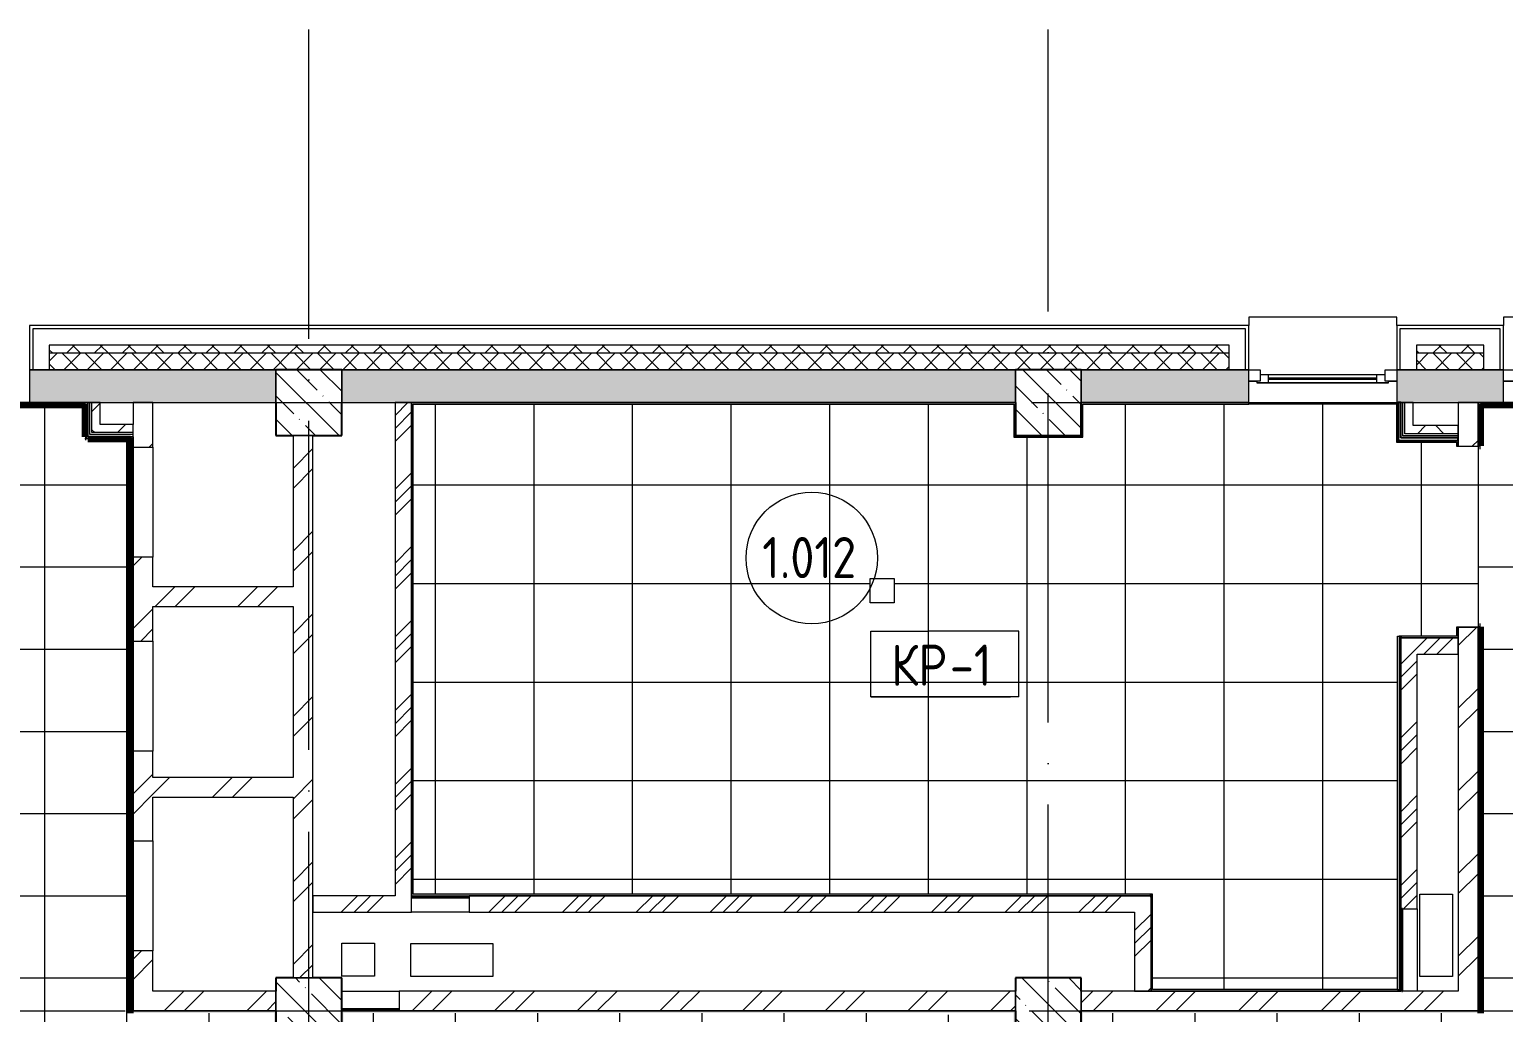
# Model space of a CAD drawing. Header units: millimetres. Extents: x -4370 to 196781, y -4577 to 61202.
# Drawn here: x 52850 to 61820, y 54665 to 60645 of the extents above; entities that cross this region are included whole.
import ezdxf

# ---------------------------------------------------------------- set-up
doc = ezdxf.new("R2010")
doc.units = ezdxf.units.MM
doc.linetypes.add('ADSK_Линия сетки', pattern=[2500, 2000, -250, 0, -250])
for name, color, linetype, lineweight in [('A-AREA-____-IDEN', 2, 'Continuous', 20), ('A-FLOR-____-IDEN', 11, 'Continuous', 20), ('A-FLOR-____-OTLN', 192, 'Continuous', 9), ('A-FLOR-____-PATT', 8, 'Continuous', 9), ('A-GENM-____-MCUT', 13, 'Continuous', 9), ('A-GENM-____-OTLN', 13, 'Continuous', 9), ('A-GLAZ-____-MCUT', 151, 'Continuous', 9), ('A-GLAZ-____-OTLN', 151, 'Continuous', 9), ('A-WALL-____-MCUT', 113, 'Continuous', 9), ('A-WALL-____-PATT', 111, 'Continuous', 9), ('A-WALL-FNSH-MCUT', 113, 'Continuous', 9), ('I-WALL-____-OTLN', 2, 'Continuous', 9), ('S-COLS-____-MCUT', 52, 'Continuous', 9), ('S-COLS-____-OTLN', 52, 'Continuous', 9), ('S-GRID-____-OTLN', 1, 'Continuous', 9)]:
    doc.layers.add(name, color=color, linetype=linetype, lineweight=lineweight)
doc.styles.add('GOST Common_1', font='GOST_Common.ttf', dxfattribs={"width": 0.9, "height": 250})
pattern_1 = [(45, (0, 0), (-251.4472, 251.4472), []), (45, (0, 381), (-251.4472, 251.4472), [])]
pattern_2 = [(45, (0, 0), (-224.5064, 224.5064), []), (45, (79.38, 0), (0, 449.0128), []), (45, (-79.38, 0), (0, 449.0128), [])]
pattern_3 = [(135, (0, 0), (-142.5612, -142.5612), []), (135, (142.56, 0), (-142.5612, -142.5612), [252.016, -50.403, 3.353, -47.05])]
pattern_4 = [(45, (0, 0), (-141.42136, 141.42136), []), (135, (0, 0), (-141.42136, -141.42136), [])]

# ---------------------------------------------------------------- blocks, each defined once
blk = doc.blocks.new('Окно_СКБ_1Ст1 - 120_Окно_СКБ_1Ст_1200_ОКп13-37619678-О_АИ_ПП_0_000_Целиком')
at = {"layer": 'A-GLAZ-____-MCUT', "color": 90}
for p, q in [((-600, -195), (-600, -125)), ((-600, -125), (-530, -125)), ((-530, -125), (-530, -195)), ((530, -195), (530, -125)), ((530, -125), (600, -125)), ((600, -125), (600, -195)), ((-530, -195), (-600, -195)), ((600, -195), (530, -195))]:
    blk.add_line(p, q, dxfattribs=at)
at = {"layer": 'A-GLAZ-____-MCUT', "color": 10, "lineweight": 5}
for p, q in [((530, -155), (-530, -155)), ((530, -165), (-530, -165))]:
    blk.add_line(p, q, dxfattribs=at)
at = {"layer": 'A-GLAZ-____-OTLN', "color": 10, "lineweight": 5}
blk.add_line((-600, -195), (600, -195), dxfattribs=at)
blk = doc.blocks.new('WNW_Отлив1 - Отлив_металлический 2-28598878-О_АИ_ПП_0_000_Целиком')
at = {"layer": 'A-GLAZ-____-OTLN', "color": 10, "lineweight": 5}
for p, q in [((600, 320), (-600, 320)), ((-600, 320), (-600, 270)), ((600, 270), (600, 320))]:
    blk.add_line(p, q, dxfattribs=at)
blk = doc.blocks.new('Окно_СКБ_1Ст1 - 120_Окно_СКБ_1Ст_900_ОК3л-V31-О_АИ_ПП_0_000_Целиком')
at = {"layer": 'A-GLAZ-____-MCUT', "color": 90}
for p, q in [((-450, -195), (-450, -125)), ((-450, -125), (-380, -125)), ((-380, -125), (-380, -195)), ((380, -155), (-380, -155)), ((-380, -155), (-380, -195)), ((-330, -205), (-330, -155)), ((330, -205), (330, -155)), ((380, -195), (380, -125)), ((380, -125), (450, -125)), ((380, -195), (380, -155)), ((450, -125), (450, -195)), ((-380, -195), (-450, -195)), ((-380, -195), (-400, -195)), ((-400, -195), (-400, -205)), ((-400, -205), (400, -205)), ((400, -205), (-400, -205)), ((450, -195), (380, -195)), ((400, -195), (380, -195)), ((400, -205), (400, -195))]:
    blk.add_line(p, q, dxfattribs=at)
at = {"layer": 'A-GLAZ-____-MCUT', "color": 10, "lineweight": 5}
for p, q in [((-330, -175), (330, -175)), ((330, -185), (-330, -185))]:
    blk.add_line(p, q, dxfattribs=at)
at = {"layer": 'A-GLAZ-____-OTLN', "color": 10, "lineweight": 5}
for p, q in [((-450, -195), (-400, -195)), ((400, -195), (450, -195))]:
    blk.add_line(p, q, dxfattribs=at)
blk = doc.blocks.new('WNW_Отлив1 - Отлив_металлический 2-28596055-О_АИ_ПП_0_000_Целиком')
at = {"layer": 'A-GLAZ-____-OTLN', "color": 10, "lineweight": 5}
for p, q in [((450, 320), (-450, 320)), ((-450, 320), (-450, 270)), ((450, 270), (450, 320))]:
    blk.add_line(p, q, dxfattribs=at)
blk = doc.blocks.new('ASML_АР_Отделка Люка - ВО Отделка люков_Грунтовка 0_Шпатлевка 0_Окраска 0_0-42723977-О_АИ_ПП_0_000_Целиком')
at = {"layer": 'A-GENM-____-MCUT', "color": 130, "lineweight": 25}
for p, q in [((175, 3), (-175, 3)), ((-175, 3), (-175, 0)), ((175, 0), (175, 3)), ((-175, 0), (175, 0))]:
    blk.add_line(p, q, dxfattribs=at)
blk = doc.blocks.new('ASML_АР_Отделка Люка - ВО Отделка люков_Грунтовка 0_Шпатлевка 0_Окраска 0_0-42722003-О_АИ_ПП_0_000_Целиком')
at = {"layer": 'A-GENM-____-MCUT', "color": 130, "lineweight": 25}
for p, q in [((250, 3), (-250, 3)), ((-250, 3), (-250, 0)), ((250, 0), (250, 3)), ((-250, 0), (250, 0))]:
    blk.add_line(p, q, dxfattribs=at)
blk = doc.blocks.new('0083_СОШ675_АР_R22_rvt-1-О_АИ_ПП_0_000_Целиком')
at = {"layer": 'A-WALL-____-PATT', "lineweight": 5}
h = blk.add_hatch(dxfattribs=at)
h.set_pattern_fill('FP_1', color=10, style=0, pattern_type=2)
h.set_pattern_definition([(135, (0, 0), (-84.85281, -84.85281), []), (225, (0, 0), (84.85281, -84.85281), [])])
h.paths.add_polyline_path([(69058, 58675), (69260, 58675), (69260, 58725), (63140.2, 58725), (63140.2, 58675), (67816.1, 58675)])
h.paths.add_polyline_path([(61700.2, 58675), (61700.2, 58725), (61290, 58725), (61290, 58675), (61606.6, 58675)])
h.paths.add_polyline_path([(60150, 58675), (60150, 58725), (52970, 58725), (52970, 58675), (59122.8, 58675)])
h.paths.add_polyline_path([(51480, 58675), (51480, 58725), (51070, 58725), (51070, 58675)])
h.paths.add_polyline_path([(49808.6, 58675), (49930, 58675), (49930, 58725), (48670, 58725), (48670, 58675), (49187.7, 58675)])
h.paths.add_polyline_path([(45630, 58675), (45630, 58725), (44320.2, 58725), (44320.2, 58675), (45462, 58675)])
h.paths.add_polyline_path([(41115.3, 58675), (41280.2, 58675), (41280.2, 58725), (39970, 58725), (39970, 58675), (40494.4, 58675)])
h.paths.add_polyline_path([(35620, 58675), (36930, 58675), (36930, 58725), (35620, 58725)])
h.paths.add_polyline_path([(38070, 58675), (38480, 58675), (38480, 58725), (38070, 58725)])
h.paths.add_polyline_path([(32580, 58675), (32580, 58725), (31270, 58725), (31270, 58675), (31801.1, 58675)])
h.paths.add_polyline_path([(28230, 58675), (28230, 58725), (24015, 58725), (24015, 58675), (28075.4, 58675)])
h.paths.add_polyline_path([(22525, 58675), (22525, 58725), (22025, 58725), (22025, 58675), (22486.8, 58675)])
h.paths.add_polyline_path([(20885, 58675), (20885, 58725), (13340, 58725), (13340, 58675), (19382.1, 58675)])
h = blk.add_hatch(dxfattribs=at)
h.set_pattern_fill('FP_6', color=10, style=0, pattern_type=2)
h.set_pattern_definition([(45, (0, 0), (-70.71068, 70.71068), []), (135, (0, 0), (-70.71068, -70.71068), [])])
h.paths.add_polyline_path([(69260, 58575), (69260, 58675), (63140.2, 58675), (63140.2, 58575), (69058, 58575)])
h.paths.add_polyline_path([(61700.2, 58575), (61700.2, 58675), (61290, 58675), (61290, 58575), (61606.6, 58575)])
h.paths.add_polyline_path([(60150, 58575), (60150, 58675), (52970, 58675), (52970, 58575), (59250, 58575)])
h.paths.add_polyline_path([(51070, 58575), (51480, 58575), (51480, 58675), (51070, 58675)])
h.paths.add_polyline_path([(49808.6, 58575), (49930, 58575), (49930, 58675), (48670, 58675), (48670, 58575), (49650, 58575)])
h.paths.add_polyline_path([(45630, 58575), (45630, 58675), (44320.2, 58675), (44320.2, 58575), (45462, 58575)])
h.paths.add_polyline_path([(40850, 58575), (41280.2, 58575), (41280.2, 58675), (39970, 58675), (39970, 58575), (40494.4, 58575)])
h.paths.add_polyline_path([(38070, 58575), (38480, 58575), (38480, 58675), (38070, 58675)])
h.paths.add_polyline_path([(36350, 58575), (36930, 58575), (36930, 58675), (35620, 58675), (35620, 58575), (36147.7, 58575)])
h.paths.add_polyline_path([(32580, 58575), (32580, 58675), (31270, 58675), (31270, 58575), (31801.1, 58575)])
h.paths.add_polyline_path([(28230, 58575), (28230, 58675), (24015, 58675), (24015, 58575), (28075.4, 58575)])
h.paths.add_polyline_path([(22025, 58575), (22525, 58575), (22525, 58675), (22025, 58675)])
h.paths.add_polyline_path([(20885, 58575), (20885, 58675), (13500, 58675), (13500, 58575), (19382.1, 58575)])
h = blk.add_hatch(dxfattribs=at)
h.set_pattern_fill('FP_5', color=10, style=0, pattern_type=2)
h.set_pattern_definition([(50, (0, 0), (364.3679, -31.8783), [38.1, -419.1]), (355, (0, 0), (-70.4859, 382.1133), [30.48, -335.28]), (100.451, (30.36, -2.66), (293.885, 350.2334), [32.38, -356.18]), (46.184, (0, 101.6), (542.1585, -84.0858), [57.15, -628.65]), (96.636, (45.2, 94.6), (474.805, 494.8554), [48.57, -534.27]), (351.184, (0, 101.6), (474.8102, 494.85), [45.72, -502.92]), (21, (50.8, 76.2), (303.2285, -204.5305), [38.1, -419.1]), (326, (50.8, 76.2), (123.6039, 368.376), [30.48, -335.28]), (71.451, (76.07, 59.16), (426.8341, 163.8427), [32.38, -356.18]), (37.5, (0, 0), (6.17665, 169.11015), [16.764, -314.452, 16.764, -323.596, -336.55]), (37.5, (0, 0), (6.17665, 169.11015), [-671.576, 16.764, -319.786]), (7.5, (0, 0), (133.63888, 200.3615), [16.764, -177.292, 16.764, -306.832, -128.27]), (7.5, (0, 0), (133.63888, 200.3615), [-517.652, 16.764, -111.506]), (327.5, (-113.28, 0), (271.18182, -11.45836), [16.764, -110.236, 16.764, -379.476, -525.78]), (327.5, (-113.28, 0), (271.18182, -11.45836), [-523.24, 16.764, -509.016]), (317.5, (-164.08, 0), (296.2585, 50.85285), [16.764, -148.336, 16.764, -246.38, -373.38]), (317.5, (-164.08, 0), (296.2585, 50.85285), [-428.244, 16.764, -356.616])])
h.paths.add_polyline_path([(69050, 58375), (69050, 58575), (63750, 58575), (63750, 58375), (67816.1, 58375)])
h.paths.add_polyline_path([(63350, 58375), (63350, 58575), (63020.2, 58575), (63020.2, 58375), (63159, 58375)])
h.paths.add_polyline_path([(61820.2, 58375), (61820.2, 58575), (61170, 58575), (61170, 58375), (61665, 58375)])
h.paths.add_polyline_path([(60270, 58375), (60270, 58575), (59250, 58575), (59250, 58375)])
h.paths.add_polyline_path([(58850, 58375), (58850, 58575), (54750, 58575), (54750, 58375), (56639, 58375)])
h.paths.add_polyline_path([(54350, 58375), (54350, 58575), (52850, 58575), (52850, 58375), (54155.2, 58375)])
h.paths.add_polyline_path([(51600, 58375), (51600, 58575), (50950, 58575), (50950, 58375), (51050.5, 58375)])
h.paths.add_polyline_path([(49650, 58375), (49650, 58575), (48550, 58575), (48550, 58375), (49187.7, 58375)])
h.paths.add_polyline_path([(45350, 58375), (45350, 58575), (44200.2, 58575), (44200.2, 58375), (44220.1, 58375)])
h.paths.add_polyline_path([(41400.2, 58375), (41400.2, 58575), (41250, 58575), (41250, 58375)])
h.paths.add_polyline_path([(40850, 58375), (40850, 58575), (39850, 58575), (39850, 58375), (40494.4, 58375)])
h.paths.add_polyline_path([(38600, 58375), (38600, 58575), (37950, 58575), (37950, 58375), (38010.6, 58375)])
h.paths.add_polyline_path([(37050, 58375.1), (37050, 58575.1), (36350, 58575.1), (36350, 58375.1), (36768.7, 58375.1)])
h.paths.add_polyline_path([(35950, 58375.1), (35950, 58575.1), (35500, 58575.1), (35500, 58375.1), (35526.8, 58375.1)])
h.paths.add_polyline_path([(32700, 58375.1), (32700, 58575.1), (31725, 58575.1), (31725, 58375.1), (31801.1, 58375.1)])
h = blk.add_hatch(dxfattribs=at)
h.set_pattern_fill('FP_56', color=252, style=0, pattern_type=2)
h.set_pattern_definition(pattern_4)
h.paths.add_polyline_path([(53279.7, 58193), (53279.7, 58375), (53229.7, 58375), (53229.7, 58193)])
h = blk.add_hatch(dxfattribs=at)
h.set_pattern_fill('FP_7', color=10, style=0, pattern_type=2)
h.set_pattern_definition(pattern_1)
h.paths.add_polyline_path([(53600, 54795), (53600, 55040), (53480, 55040), (53480, 54795)])
h.paths.add_polyline_path([(53600, 55710), (53600, 56255), (53480, 56255), (53480, 55710)])
h.paths.add_polyline_path([(53480, 56925), (53600, 56925), (53600, 57435), (53480, 57435), (53480, 57109.9)])
h.paths.add_polyline_path([(53600, 58105), (53600, 58375), (53480, 58375), (53480, 58105), (53534.3, 58105)])
h = blk.add_hatch(dxfattribs=at)
h.set_pattern_fill('FP_8', color=10, style=0, pattern_type=2)
h.set_pattern_definition(pattern_2)
h.paths.add_polyline_path([(55175, 55375), (55175, 58375), (55075, 58375), (55075, 55375)])
h = blk.add_hatch(dxfattribs=at)
h.set_pattern_fill('FP_56', color=252, style=0, pattern_type=2)
h.set_pattern_definition(pattern_4)
h.paths.add_polyline_path([(61269.7, 58185), (61269.7, 58375), (61219.7, 58375), (61219.7, 58185)])
h = blk.add_hatch(dxfattribs=at)
h.set_pattern_fill('FP_7', color=10, style=0, pattern_type=2)
h.set_pattern_definition(pattern_1)
h.paths.add_polyline_path([(61665, 54795), (61665, 57010), (61545, 57010), (61545, 54795), (61606.6, 54795)])
h.paths.add_polyline_path([(61665, 58110), (61665, 58375), (61545, 58375), (61545, 58110), (61606.6, 58110)])
h = blk.add_hatch(dxfattribs=at)
h.set_pattern_fill('FP_56', color=252, style=0, pattern_type=2)
h.set_pattern_definition(pattern_4)
h.paths.add_polyline_path([(53480, 58193), (53480, 58243), (53279.7, 58243), (53279.7, 58193)])
h = blk.add_hatch(dxfattribs=at)
h.set_pattern_fill('FP_56', color=252, style=0, pattern_type=2)
h.set_pattern_definition(pattern_4)
h.paths.add_polyline_path([(61296.2, 58185), (61545, 58185), (61545, 58235), (61269.7, 58235), (61269.7, 58185)])
h = blk.add_hatch(dxfattribs=at)
h.set_pattern_fill('FP_7', color=10, style=0, pattern_type=2)
h.set_pattern_definition(pattern_1)
h.paths.add_polyline_path([(54455, 54875), (54575, 54875), (54575, 58175), (54455, 58175), (54455, 55975)])
h = blk.add_hatch(dxfattribs=at)
h.set_pattern_fill('FP_7', color=10, style=0, pattern_type=2)
h.set_pattern_definition(pattern_1)
h.paths.add_polyline_path([(54455, 57135), (54455, 57255), (53600, 57255), (53600, 57135), (54155.2, 57135)])
h = blk.add_hatch(dxfattribs=at)
h.set_pattern_fill('FP_8', color=10, style=0, pattern_type=2)
h.set_pattern_definition(pattern_2)
h.paths.add_polyline_path([(61200, 56845), (61545, 56845), (61545, 56945), (61200, 56945), (61200, 56940), (61195, 56940), (61195, 56845)])
h = blk.add_hatch(dxfattribs=at)
h.set_pattern_fill('FP_8', color=10, style=0, pattern_type=2)
h.set_pattern_definition(pattern_2)
h.paths.add_polyline_path([(61205, 55295), (61295, 55295), (61295, 56845), (61195, 56845), (61195, 55295), (61202, 55295)])
h = blk.add_hatch(dxfattribs=at)
h.set_pattern_fill('FP_7', color=10, style=0, pattern_type=2)
h.set_pattern_definition(pattern_1)
h.paths.add_polyline_path([(54455, 55975), (54455, 56095), (53600, 56095), (53600, 55975), (54155.2, 55975)])
h = blk.add_hatch(dxfattribs=at)
h.set_pattern_fill('FP_8', color=10, style=0, pattern_type=2)
h.set_pattern_definition(pattern_2)
h.paths.add_polyline_path([(54575, 55275), (55175, 55275), (55175, 55375), (54575, 55375)])
h.paths.add_polyline_path([(55525, 55275), (59575, 55275), (59575, 55375), (55525, 55375), (55525, 55365)])
h = blk.add_hatch(dxfattribs=at)
h.set_pattern_fill('FP_8', color=10, style=0, pattern_type=2)
h.set_pattern_definition(pattern_2)
h.paths.add_polyline_path([(59575, 54795), (59675, 54795), (59675, 55370), (59670, 55370), (59670, 55375), (59575, 55375), (59575, 54799.8)])
h = blk.add_hatch(dxfattribs=at)
h.set_pattern_fill('FP_7', color=10, style=0, pattern_type=2)
h.set_pattern_definition(pattern_1)
h.paths.add_polyline_path([(54350, 54675), (54350, 54795), (53480, 54795), (53480, 54675), (54155.2, 54675)])
h = blk.add_hatch(dxfattribs=at)
h.set_pattern_fill('FP_7', color=10, style=0, pattern_type=2)
h.set_pattern_definition(pattern_1)
h.paths.add_polyline_path([(61665, 54675), (61665, 54795), (59250, 54795), (59250, 54675), (61606.6, 54675)])
h.paths.add_polyline_path([(58850, 54675), (58850, 54795), (55100, 54795), (55100, 54675), (56639, 54675)])
at = {"layer": 'S-COLS-____-OTLN', "lineweight": 5}
h = blk.add_hatch(dxfattribs=at)
h.set_pattern_fill('FP_3', color=256, style=0, pattern_type=2)
h.set_pattern_definition(pattern_3)
h.paths.add_polyline_path([(54350, 58175), (54750, 58175), (54750, 58575), (54350, 58575), (54350, 58375)])
h = blk.add_hatch(dxfattribs=at)
h.set_pattern_fill('FP_3', color=256, style=0, pattern_type=2)
h.set_pattern_definition(pattern_3)
h.paths.add_polyline_path([(58855, 58175), (59245, 58175), (59245, 58180), (59250, 58180), (59250, 58575), (58850, 58575), (58850, 58180), (58855, 58180), (58855, 58177.5)])
h = blk.add_hatch(dxfattribs=at)
h.set_pattern_fill('FP_3', color=256, style=0, pattern_type=2)
h.set_pattern_definition(pattern_3)
h.paths.add_polyline_path([(54350, 54475), (54750, 54475), (54750, 54875), (54350, 54875), (54350, 54675)])
h = blk.add_hatch(dxfattribs=at)
h.set_pattern_fill('FP_3', color=256, style=0, pattern_type=2)
h.set_pattern_definition(pattern_3)
h.paths.add_polyline_path([(58850, 54475), (59250, 54475), (59250, 54875), (58850, 54875), (58850, 54675)])
at = {"layer": 'A-FLOR-____-OTLN', "color": 90}
for p, q in [((61310, 54885), (61310, 55385)), ((61310, 55385), (61510, 55385)), ((61510, 55385), (61510, 54885)), ((54750.2, 54886.1), (54750.2, 55086.1)), ((54750.2, 55086.1), (54950.2, 55086.1)), ((54950.2, 55086.1), (54950.2, 54886.1)), ((55170, 54885), (55170, 55085)), ((55170, 55085), (55670, 55085)), ((55670, 55085), (55670, 54885)), ((54950.2, 54886.1), (54750.2, 54886.1)), ((55670, 54885), (55170, 54885)), ((61510, 54885), (61310, 54885))]:
    blk.add_line(p, q, dxfattribs=at)
at = {"layer": 'A-WALL-____-MCUT', "color": 10, "lineweight": 5}
for p, q in [((52870, 58825), (52870, 58575)), ((60250, 58825), (52870, 58825)), ((60250, 58575), (60250, 58825)), ((61190, 58825), (61190, 58575)), ((61800.2, 58825), (61190, 58825)), ((61800.2, 58575), (61800.2, 58825)), ((52970, 58725), (52970, 58675)), ((60150, 58725), (52970, 58725)), ((52970, 58675), (52970, 58575)), ((60150, 58675), (52970, 58675)), ((60150, 58675), (60150, 58725)), ((60150, 58575), (60150, 58675)), ((61290, 58725), (61290, 58675)), ((61700.2, 58725), (61290, 58725)), ((61290, 58675), (61290, 58575)), ((61700.2, 58675), (61290, 58675)), ((61700.2, 58675), (61700.2, 58725)), ((61700.2, 58575), (61700.2, 58675)), ((54350, 58375), (54350, 58575)), ((54750, 58575), (54750, 58375)), ((58850, 58375), (58850, 58575)), ((59250, 58575), (59250, 58375)), ((53217.2, 58180.5), (53217.2, 58375)), ((61207.2, 58172.5), (61207.2, 58375)), ((61665, 58375), (61545, 58375)), ((53480, 58193), (53480, 58243)), ((53229.7, 58180.5), (53217.2, 58180.5)), ((53279.7, 58180.5), (53229.7, 58180.5)), ((53480, 58180.5), (53279.7, 58180.5)), ((54575, 58175), (54455, 58175)), ((61219.7, 58172.5), (61207.2, 58172.5)), ((61269.7, 58172.5), (61219.7, 58172.5)), ((61545, 58172.5), (61269.7, 58172.5)), ((54455, 54875), (54575, 54875)), ((54350, 54675), (54350, 54795)), ((58850, 54675), (58850, 54795)), ((59250, 54795), (59250, 54675))]:
    blk.add_line(p, q, dxfattribs=at)
at = {"layer": 'A-WALL-____-MCUT', "color": 50, "lineweight": 13}
for p, q in [((52850, 58575), (52850, 58375)), ((52870, 58575), (52850, 58575)), ((52850, 58575), (52870, 58575)), ((52970, 58575), (52870, 58575)), ((52870, 58575), (52970, 58575)), ((54350, 58575), (52970, 58575)), ((52970, 58575), (54350, 58575)), ((58850, 58575), (54750, 58575)), ((54750, 58575), (58850, 58575)), ((60150, 58575), (59250, 58575)), ((59250, 58575), (60150, 58575)), ((60250, 58575), (60150, 58575)), ((60150, 58575), (60250, 58575)), ((60270, 58575), (60250, 58575)), ((60250, 58575), (60270, 58575)), ((60270, 58375), (60270, 58575)), ((61170, 58575), (61170, 58375)), ((61190, 58575), (61170, 58575)), ((61170, 58575), (61190, 58575)), ((61290, 58575), (61190, 58575)), ((61190, 58575), (61290, 58575)), ((61700.2, 58575), (61290, 58575)), ((61290, 58575), (61700.2, 58575)), ((61800.2, 58575), (61700.2, 58575)), ((61700.2, 58575), (61800.2, 58575)), ((61820.2, 58575), (61800.2, 58575)), ((61800.2, 58575), (61820.2, 58575)), ((61820.2, 58375), (61820.2, 58575)), ((52850, 58375), (54350, 58375)), ((53279.7, 58375), (53229.7, 58375)), ((53229.7, 58193), (53229.7, 58375)), ((53279.7, 58243), (53279.7, 58375)), ((53600, 58375), (53480, 58375)), ((53480, 58375), (53480, 58243)), ((53600, 58105), (53600, 58375)), ((54750, 58375), (58850, 58375)), ((55175, 58375), (55075, 58375)), ((55075, 58375), (55075, 55375)), ((55175, 55375), (55175, 58375)), ((59250, 58375), (60270, 58375)), ((61170, 58375), (61545, 58375)), ((61269.7, 58375), (61219.7, 58375)), ((61219.7, 58185), (61219.7, 58375)), ((61269.7, 58235), (61269.7, 58375)), ((61545, 58375), (61545, 58110)), ((61665, 58110), (61665, 58375)), ((61665, 58375), (61820.2, 58375)), ((53480, 58243), (53279.7, 58243)), ((61545, 58235), (61269.7, 58235)), ((61545, 58185), (61545, 58235)), ((53279.7, 58193), (53229.7, 58193)), ((53480, 58193), (53279.7, 58193)), ((53480, 58180.5), (53480, 58193)), ((53480, 58168), (53480, 58180.5)), ((53480, 58168), (53480, 58105)), ((54455, 58175), (54455, 57255)), ((54575, 54875), (54575, 58175)), ((61269.7, 58185), (61219.7, 58185)), ((61545, 58185), (61269.7, 58185)), ((53480, 58105), (53600, 58105)), ((61545, 58110), (61665, 58110)), ((53600, 57435), (53480, 57435)), ((53480, 57435), (53480, 56925)), ((53600, 57255), (53600, 57435)), ((54455, 57255), (53600, 57255)), ((53600, 56925), (53600, 57135)), ((53600, 57135), (54455, 57135)), ((54455, 57135), (54455, 56095)), ((61545, 57010), (61545, 54795)), ((61665, 57010), (61545, 57010)), ((61665, 54795), (61665, 57010)), ((53480, 56925), (53600, 56925)), ((61195, 56940), (61195, 56845)), ((61545, 56945), (61200, 56945)), ((61545, 56845), (61545, 56945)), ((61195, 56845), (61195, 55295)), ((61295, 55295), (61295, 56845)), ((61295, 56845), (61545, 56845)), ((53600, 56255), (53480, 56255)), ((53480, 56255), (53480, 55710)), ((53600, 56095), (53600, 56255)), ((54455, 56095), (53600, 56095)), ((53600, 55710), (53600, 55975)), ((53600, 55975), (54455, 55975)), ((54455, 55975), (54455, 54875)), ((53480, 55710), (53600, 55710)), ((55075, 55375), (54575, 55375)), ((54575, 55375), (54575, 55275)), ((55175, 55368), (55175, 55375)), ((55175, 55275), (55175, 55365)), ((59575, 55375), (55525, 55375)), ((55525, 55375), (55525, 55368)), ((55525, 55365), (55525, 55275)), ((59670, 55375), (59575, 55375)), ((59675, 54795), (59675, 55370)), ((54575, 55275), (55175, 55275)), ((55525, 55275), (59575, 55275)), ((59575, 55275), (59575, 54795)), ((61195, 55295), (61202, 55295)), ((61205, 55295), (61295, 55295)), ((53600, 55040), (53480, 55040)), ((53480, 55040), (53480, 54795)), ((53600, 54795), (53600, 55040)), ((53480, 54795), (53480, 54675)), ((54350, 54795), (53600, 54795)), ((58850, 54795), (55100, 54795)), ((55100, 54795), (55100, 54685)), ((61202, 54795), (59250, 54795)), ((59575, 54795), (59675, 54795)), ((61545, 54795), (61205, 54795)), ((61665, 54675), (61665, 54795)), ((53480, 54675), (54350, 54675)), ((55100, 54682), (55100, 54675)), ((55100, 54675), (58850, 54675)), ((59250, 54675), (61665, 54675))]:
    blk.add_line(p, q, dxfattribs=at)
at = {"layer": 'A-WALL-____-MCUT', "color": 90}
for p, q in [((54350, 58575), (54750, 58575)), ((58850, 58575), (59250, 58575))]:
    blk.add_line(p, q, dxfattribs=at)
at = {"layer": 'A-WALL-____-MCUT', "color": 130, "lineweight": 25}
for p, q in [((61179.7, 58375), (61179.7, 58150)), ((61194.7, 58375), (61179.7, 58375)), ((61194.7, 58160), (61194.7, 58375)), ((61184.7, 58145), (61194.7, 58145)), ((61207.2, 58160), (61194.7, 58160)), ((61194.7, 58145), (61207.2, 58145)), ((61269.7, 58160), (61207.2, 58160)), ((61207.2, 58145), (61219.7, 58145)), ((61219.7, 58145), (61269.7, 58145)), ((61545, 58160), (61269.7, 58160)), ((61269.7, 58145), (61545, 58145)), ((61545, 58145), (61545, 58160))]:
    blk.add_line(p, q, dxfattribs=at)
at = {"layer": 'A-WALL-FNSH-MCUT', "color": 90}
for p, q in [((60270, 58845), (52850, 58845)), ((52850, 58845), (52850, 58575)), ((60270, 58575), (60270, 58845)), ((61820.2, 58845), (61170, 58845)), ((61170, 58845), (61170, 58575)), ((61820.2, 58575), (61820.2, 58845)), ((53204.7, 58375), (53204.7, 58168)), ((53217.2, 58375), (53204.7, 58375)), ((53229.7, 58375), (53217.2, 58375)), ((61207.2, 58375), (61194.7, 58375)), ((61219.7, 58375), (61207.2, 58375)), ((53204.7, 58168), (53217.2, 58168)), ((53217.2, 58168), (53229.7, 58168)), ((53229.7, 58168), (53279.7, 58168)), ((53279.7, 58168), (53480, 58168)), ((61545, 58172.5), (61545, 58185)), ((61545, 58160), (61545, 58172.5))]:
    blk.add_line(p, q, dxfattribs=at)
at = {"layer": 'I-WALL-____-OTLN', "color": 90}
for p, q in [((52850, 58375), (51600, 58375)), ((53600, 58105), (53600, 57435)), ((53600, 56925), (53600, 56255)), ((53600, 55710), (53600, 55040)), ((55525, 55275), (55175, 55275)), ((61295, 55295), (61295, 54795)), ((54750, 54795), (55100, 54795))]:
    blk.add_line(p, q, dxfattribs=at)
at = {"layer": 'S-COLS-____-MCUT', "color": 130, "lineweight": 25}
for p, q in [((54750, 58575), (54350, 58575)), ((59250, 58575), (58850, 58575)), ((54350, 58375), (54350, 58175)), ((54750, 58175), (54750, 58375)), ((58850, 58375), (58850, 58180)), ((59250, 58180), (59250, 58375)), ((54350, 58175), (54455, 58175)), ((54575, 58175), (54750, 58175)), ((58855, 58175), (59245, 58175)), ((54455, 54875), (54350, 54875)), ((54350, 54875), (54350, 54795)), ((54750, 54875), (54575, 54875)), ((54750, 54685), (54750, 54875)), ((59250, 54875), (58850, 54875)), ((58850, 54875), (58850, 54795)), ((59250, 54795), (59250, 54875)), ((54350, 54675), (54350, 54475)), ((54750, 54475), (54750, 54682)), ((58850, 54675), (58850, 54475)), ((59250, 54475), (59250, 54675))]:
    blk.add_line(p, q, dxfattribs=at)
at = {"layer": 'S-COLS-____-OTLN', "color": 90}
for p, q in [((54350, 58575), (54350, 58375)), ((54750, 58375), (54750, 58575)), ((58850, 58575), (58850, 58375)), ((59250, 58375), (59250, 58575)), ((54455, 58175), (54575, 58175)), ((54575, 54875), (54455, 54875)), ((54350, 54795), (54350, 54675)), ((58850, 54795), (58850, 54675)), ((59250, 54675), (59250, 54795))]:
    blk.add_line(p, q, dxfattribs=at)
at = {"layer": 'A-GENM-____-OTLN', "color": 90, "lineweight": 9}
blk.add_blockref('ASML_АР_Отделка Люка - ВО Отделка люков_Грунтовка 0_Шпатлевка 0_Окраска 0_0-42723977-О_АИ_ПП_0_000_Целиком', (55350, 55365), dxfattribs=at)
for name, p, rotation in [('ASML_АР_Отделка Люка - ВО Отделка люков_Грунтовка 0_Шпатлевка 0_Окраска 0_0-42722003-О_АИ_ПП_0_000_Целиком', (61205, 55045), 90), ('ASML_АР_Отделка Люка - ВО Отделка люков_Грунтовка 0_Шпатлевка 0_Окраска 0_0-42723977-О_АИ_ПП_0_000_Целиком', (54925, 54685), 180)]:
    blk.add_blockref(name, p, dxfattribs=dict(at, rotation=rotation))
at = {"layer": 'A-GLAZ-____-OTLN', "color": 90, "lineweight": 9}
for name, p in [('WNW_Отлив1 - Отлив_металлический 2-28596055-О_АИ_ПП_0_000_Целиком', (60720, 58575)), ('WNW_Отлив1 - Отлив_металлический 2-28598878-О_АИ_ПП_0_000_Целиком', (62420.2, 58575)), ('Окно_СКБ_1Ст1 - 120_Окно_СКБ_1Ст_900_ОК3л-V31-О_АИ_ПП_0_000_Целиком', (60720, 58700)), ('Окно_СКБ_1Ст1 - 120_Окно_СКБ_1Ст_1200_ОКп13-37619678-О_АИ_ПП_0_000_Целиком', (62420.2, 58700))]:
    blk.add_blockref(name, p, dxfattribs=at)
blk = doc.blocks.new('BSC_Колонна _Прямоугольная - ПР-1_Профиль торцевой для плитки-3454341-О_АИ_ПП_0_000_Целиком')
at = {"layer": 'S-COLS-____-MCUT'}
for p, q in [((5, 5), (-5, 5)), ((-5, 5), (-5, -5)), ((5, -5), (5, 5)), ((-5, -5), (5, -5))]:
    blk.add_line(p, q, dxfattribs=at)
blk = doc.blocks.new('ADSK_Марка_Перекрытие - Типоразмер_ADSK_Марка-158127-О_АИ_ПП_0_000_Целиком')
at = {"layer": 'A-FLOR-____-IDEN'}
for p, q in [((-4.5, 4), (-1, 4)), ((-4.5, 0), (-4.5, 4)), ((4.5, 4), (-1, 4)), ((4.5, 0), (4.5, 4)), ((4.5, 0), (-4.5, 0)), ((-4.5, 0), (4, 0))]:
    blk.add_line(p, q, dxfattribs=at)
blk = doc.blocks.new('ADSK_Марка_Помещение_ОдноЗначение - Номер-159740-О_АИ_ПП_0_000_Целиком')
at = {"layer": 'A-AREA-____-IDEN'}
blk.add_circle((0, 0), 4, dxfattribs=at)

msp = doc.modelspace()

# ---------------------------------------------------------------- hatches: boundary and pattern name
at = {"layer": 'A-FLOR-____-PATT'}
h = msp.add_hatch(dxfattribs=at)
h.set_pattern_fill('FP_146', color=256, style=0, pattern_type=2)
h.set_pattern_definition([(0, (50942.5, 54875), (0, 500), []), (90, (50942.5, 54875), (-500, 3e-14), [])])
h.paths.add_polyline_path([(54550, 51375), (54550.03204, 51374.999414), (55397.141168, 51374.999414)])
h.paths.add_polyline_path([(57684.322171, 51374.999414), (57685, 51375), (57685, 51390), (69250, 51390), (69250, 54660.000586), (67790.022464, 54660.000586), (67790.022464, 54675), (66690.022464, 54675), (66690.022464, 54660.000586), (65920, 54660.000586), (65920, 54830), (64820, 54830), (64820, 54660.000586), (64295, 54660.000586), (64295, 57120.000586), (63334.978664, 57120.000586), (63334.978078, 58145.000586), (63021.949136, 58145.000586), (63021.949136, 58150.000586), (63011.949136, 58150.000586), (63011.949136, 58160.000586), (63006.949136, 58160.000586), (63006.949136, 58360), (61680, 58360), (61680, 58111.248535), (61665, 58111.248535), (61665, 57011.248535), (61680, 57011.248535), (61680, 54660.000586), (59265, 54660.000586), (59265, 54460), (58834.978078, 54460), (58834.978078, 54465), (58824.978078, 54465), (58824.978078, 54475), (58829.978078, 54475), (58829.978078, 54650.000586), (58264.616913, 54650.000586), (58264.616913, 54655.000586), (58259.616913, 54655.000586), (58259.616913, 54660.000586), (54765.038917, 54660.000586), (54765.038917, 54460), (54334.978078, 54460), (54334.978078, 54660.000586), (53465, 54660.000586), (53465, 58153.000586), (53204.695443, 58153.000586), (53204.695443, 58158.000586), (53194.695443, 58158.000586), (53194.695443, 58167.476906), (53189.695443, 58168.033284), (53189.695443, 58360), (50064.978078, 58360), (50063.974776, 58168.000586), (50059.978078, 58168.000586), (50059.978078, 58158.000586), (50049.978078, 58158.000586), (50049.978078, 58153.000586), (49274.73436, 58153.000586), (49274.73436, 58158.000586), (49264.73436, 58158.000586), (49264.73436, 58168.000586), (49259.73436, 58168.000586), (49259.73436, 58360.000586), (45765, 58360.000586), (45765, 58168.000586), (45769.756282, 58168.000586), (45769.756282, 58153.000586), (44959.756282, 58153.000586), (44959.756282, 58360), (41264.978078, 58360), (41264.978078, 58168.000586), (41259.978078, 58168.000586), (41259.978078, 58143.000586), (40459.73436, 58143.000586), (40459.73436, 58360), (36740.243718, 58360), (36740.243718, 58168.316538), (36735.243718, 58168), (36735.243718, 58158), (36725.243718, 58158), (36725.243718, 58153), (35559.756282, 58153), (35559.756282, 58360), (32650, 58360), (32650, 54374.999707), (32435, 54374.999707), (32435, 51675), (32650, 51674.999707), (32651.032219, 51390), (36949.978078, 51390), (36949.978078, 51375), (39449.978078, 51374.999414), (39449.978078, 51390), (46300, 51390), (46300, 51374.999414), (47400, 51374.999414), (47400, 51390), (52630, 51390), (52630, 51374.999414), (53730, 51374.999414), (53730, 51390), (55685, 51390), (55685.005729, 51375), (56639.039198, 51375)])
h.paths.add_polyline_path([(46069.98652, 51374.999414), (46070, 51375), (45770.6, 51375)])
h.paths.add_polyline_path([(49625, 54450), (49625, 54900), (50074.978078, 54900), (50074.978078, 54450), (49640, 54450)])
h.paths.add_polyline_path([(45775, 54450), (45325, 54450), (45325, 54900), (45775, 54900), (45775, 54465)])
h.paths.add_polyline_path([(41275, 54450), (40825, 54450), (40825, 54900), (41275, 54900), (41275, 54465)])
h.paths.add_polyline_path([(36320.01928, 54450), (35924.978078, 54450), (35924.978078, 54900), (36374.978078, 54900), (36374.978078, 54450), (36349.978078, 54450)])
h.paths.add_polyline_path([(63349.978078, 54460), (63335.009976, 54460), (63335.009976, 54875), (63340.009976, 54875), (63340.009976, 54885), (63350.009976, 54885), (63350.009976, 54890), (63750.009976, 54890), (63750.009976, 54885), (63760.009976, 54885), (63760.009976, 54875), (63765.009976, 54874.999414), (63765.009976, 54460), (63378.557199, 54460)])
h.paths.add_polyline_path([(59249.985156, 54475), (59249.998865, 54475.001135), (59249.978078, 54475)])
h.paths.add_polyline_path([(54750.038917, 54475), (54750.036646, 54475.002271), (54749.990093, 54475)])
h.paths.add_polyline_path([(36350, 58168), (36349.978078, 58175), (35950, 58175), (35950, 58168), (36349.978078, 58168)])
h.paths.add_polyline_path([(41249.978078, 58168.000586), (41249.978078, 58175), (40849.978078, 58175), (40849.978078, 58168.000586), (41249.129711, 58168.000586)])
h.paths.add_polyline_path([(50049.978078, 58168.000586), (50049.978078, 58175), (49649.978078, 58175), (49649.978078, 58168.000586), (50049.151586, 58168.000586)])
h.paths.add_polyline_path([(45350, 58168.000586), (45750, 58168.000586), (45749.978078, 58175), (45350, 58175)])
h = msp.add_hatch(dxfattribs=at)
h.set_pattern_fill('FP_159', color=256, style=0, pattern_type=2)
h.set_pattern_definition([(90, (58320, 56675.06), (-600, 4e-14), []), (180, (58320, 56675.06), (7e-14, -600), [])])
h.paths.add_polyline_path([(61168.948283, 54805.000586), (61175, 54805.000586), (61175, 56955.000586), (61535, 56955.000586), (61535, 57009.999414), (61665, 57010.060253), (61665, 58109.999414), (61535, 58111.01681), (61535, 58135.000586), (61169.73436, 58135.000586), (61169.73436, 58365), (59259.978078, 58365), (59259.978078, 58165.000586), (58839.978078, 58165.169127), (58839.978078, 58365), (55185, 58365), (55185, 55385.000586), (59685.000464, 55385.000586), (59685.000464, 54805.000586), (60364.733289, 54805.000586)])
h.paths.add_polyline_path([(57964.997913, 57156.987241), (57964.997913, 57304.987241), (58112.997913, 57304.987241), (58112.997913, 57156.987241)])
at = {"layer": 'A-WALL-____-PATT'}
h = msp.add_hatch(color=7, dxfattribs=at)
h.paths.add_polyline_path([(53194.695443, 58365), (53204.695443, 58365), (53204.695443, 58375), (52850.000002, 58375), (52850.000002, 58365), (52913.345108, 58365)])
h.paths.add_polyline_path([(50950.847806, 58365), (51600.000002, 58365), (51600.000002, 58375), (50950.847806, 58375)])
for points in [[(53204.695443, 58168.000586), (53204.695443, 58365), (53194.695443, 58365), (53194.695443, 58168.000586)], [(55175, 55385.000586), (55185, 55385.000586), (55185, 58375), (55175, 58375), (55175, 57109.900929)], [(58839.978078, 58365), (58849.978078, 58365), (58849.978078, 58375), (55185, 58375), (55185, 58365), (56639.039198, 58365)], [(58844.978078, 58175.000586), (58844.978078, 58180.000586), (58849.978078, 58180.000586), (58849.978078, 58365), (58839.978078, 58365), (58839.978078, 58175.000586)], [(59249.978078, 58165.000586), (59259.978078, 58165.000586), (59259.978078, 58375), (59249.978078, 58375), (59250.241237, 58180.000586), (59254.978078, 58180.000586), (59254.978078, 58170.000586), (59249.978078, 58170.000586)], [(61169.73436, 58145.000586), (61174.73436, 58145.000586), (61174.73436, 58150.000586), (61179.73436, 58150.000586), (61179.73436, 58365), (61169.73436, 58365), (61169.73436, 58264.940858)], [(53470, 58158.000586), (53470, 58168.000586), (53194.695443, 58168.000586), (53194.695443, 58158.000586), (53223.819616, 58158.000586)], [(58839.978078, 58165.000586), (59249.978078, 58165.000586), (59249.978078, 58170.000586), (59244.978078, 58170.000586), (59244.978078, 58175.000586), (58854.978078, 58174.875586), (58854.978078, 58170.000586), (58844.978078, 58170.000586), (58844.978078, 58175.000586), (58839.978078, 58175.000586)], [(61535, 58135.000586), (61535, 58145.000586), (61184.73436, 58144.859846), (61184.73436, 58140.000586), (61174.73436, 58140.000586), (61174.73436, 58145.000586), (61169.73436, 58145.000586), (61169.73436, 58135.000586), (61296.156812, 58135.000586)], [(61200, 56945.000586), (61545, 56945.000586), (61545, 56955.000586), (61185, 56955.000586), (61185, 56945.000586), (61190, 56945.000586), (61190, 56950.000586), (61200, 56950.000586), (61200, 56945.147645)], [(61195, 54805.000586), (61195, 56940.000586), (61190, 56940.000586), (61190, 56945.000586), (61185, 56945.000586), (61185, 54805.000586), (61190, 54805.000586)], [(59670.000464, 55375.000586), (59670.000464, 55380.000586), (59675.000464, 55380.000586), (59675.000464, 55385.000586), (55175, 55385.000586), (55175, 55375.000586), (59122.835259, 55375.000586)], [(59685.000464, 54805.000586), (59685.000464, 55385.000586), (59675.000464, 55385.000586), (59675.000464, 55380.000586), (59680.000464, 55380.000586), (59680.000464, 55370.000586), (59675.000464, 55370.000586), (59675.000464, 54805.000586), (59680.000464, 54805.000586)], [(61195, 54795.000586), (61195, 54805.000586), (59675.000464, 54805.000586), (59675.000464, 54795.000586), (60364.733289, 54795.000586)], [(54339.978078, 54665.000586), (54349.978078, 54665.000586), (54349.978078, 54675.000586), (53470, 54675.000586), (53470, 54665.000586), (54155.243138, 54665.000586)], [(54349.978078, 54475), (54349.978078, 54665.000586), (54339.978078, 54665.000586), (54339.978078, 54475)], [(54760.038917, 54475), (54760.038917, 54675.000586), (54750.038917, 54675.000586), (54750.038917, 54475)], [(58839.978078, 54665.000586), (58839.978078, 54675.000586), (54760.038917, 54675.000586), (54760.038917, 54665.000586), (58269.616913, 54665.000586)], [(58839.978078, 54465), (58849.978078, 54465), (58849.978078, 54675.000586), (58839.978078, 54675.000586), (58839.978078, 54665.000586)], [(59260, 54475), (59260, 54675.000586), (59250, 54675.000586), (59250, 54475)], [(61675, 54665.000586), (61675, 54675.000586), (59260, 54675.000586), (59260, 54665.000586), (61606.631319, 54665.000586)]]:
    msp.add_hatch(color=7, dxfattribs=at).paths.add_polyline_path(points)
h = msp.add_hatch(color=7, dxfattribs=at)
h.paths.add_polyline_path([(60270, 58365), (60270, 58375), (59259.978078, 58375), (59259.978078, 58365)])
h.paths.add_polyline_path([(61179.73436, 58365), (61179.73436, 58375), (61170, 58375), (61170, 58365)])
h = msp.add_hatch(color=7, dxfattribs=at)
h.paths.add_polyline_path([(61675, 54675.000586), (61675, 57011.248535), (61665, 57011.248535), (61665, 54675.000586)])
h.paths.add_polyline_path([(61665, 58111.248535), (61675, 58111.248535), (61675, 58375), (61665, 58375), (61665, 58264.940858)])
h = msp.add_hatch(color=7, dxfattribs=at)
h.paths.add_polyline_path([(63021.949136, 58365), (63021.949136, 58375), (63020.229436, 58375), (63020.229436, 58365)])
h.paths.add_polyline_path([(61675, 58365), (61820.229436, 58365), (61820.229436, 58375), (61675, 58375)])
h = msp.add_hatch(color=7, dxfattribs=at)
h.paths.add_polyline_path([(53470, 54675.000586), (53480, 54675.000586), (53480, 55039.999414), (53470, 55039.999414), (53470, 54799.821069)])
h.paths.add_polyline_path([(53480, 55709.999414), (53480, 56254.999414), (53470, 56254.999414), (53470, 55709.999414)])
h.paths.add_polyline_path([(53470, 56924.999414), (53480, 56924.999414), (53480, 57434.999414), (53470, 57434.999414), (53470, 57109.900929)])
h.paths.add_polyline_path([(53480, 58104.999414), (53480, 58168.000586), (53470, 58168.000586), (53470, 58104.999414)])
h = msp.add_hatch(color=7, dxfattribs=at)
h.paths.add_polyline_path([(61535, 56955.000586), (61545, 56955.000586), (61545, 57009.999414), (61535, 57009.999414)])
h.paths.add_polyline_path([(61535, 58109.999414), (61545, 58109.999414), (61545, 58145.000586), (61535, 58145.000586), (61535, 58135.000586)])

# ---------------------------------------------------------------- linework, layer by layer
at = {"layer": 'A-FLOR-____-OTLN'}
for p, q in [((61665, 58109.999414), (61665, 57011.248535)), ((57964.997913, 57156.987241), (57964.997913, 57304.987241)), ((57964.997913, 57304.987241), (58112.997913, 57304.987241)), ((58112.997913, 57304.987241), (58112.997913, 57156.987241)), ((58112.997913, 57156.987241), (57964.997913, 57156.987241)), ((61545, 57010.060253), (61665, 57010.060253))]:
    msp.add_line(p, q, dxfattribs=at)
at = {"layer": 'A-WALL-____-MCUT', "color": 7}
for p, q in [((53204.695443, 58375), (52850.000002, 58375)), ((52850.000002, 58375), (52850.000002, 58365)), ((52850.000002, 58365), (53194.695443, 58365)), ((53194.695443, 58365), (53194.695443, 58158.000586)), ((53204.695443, 58168.000586), (53204.695443, 58375)), ((61665, 58375), (61665, 58111.248535)), ((61820.229436, 58375), (61665, 58375)), ((61675, 58111.248535), (61675, 58365)), ((61675, 58365), (61820.229436, 58365)), ((61820.229436, 58365), (61820.229436, 58375)), ((53194.695443, 58158.000586), (53470, 58158.000586)), ((53480, 58168.000586), (53204.695443, 58168.000586)), ((53470, 58158.000586), (53470, 58104.999414)), ((53480, 58104.999414), (53480, 58168.000586)), ((53470, 58104.999414), (53480, 58104.999414)), ((61665, 58111.248535), (61675, 58111.248535)), ((53470, 57434.999414), (53470, 56924.999414)), ((53480, 57434.999414), (53470, 57434.999414)), ((53480, 56924.999414), (53480, 57434.999414)), ((61675, 57011.248535), (61665, 57011.248535)), ((61665, 57011.248535), (61665, 54675.000586)), ((61675, 54665.000586), (61675, 57011.248535)), ((53470, 56924.999414), (53480, 56924.999414)), ((53470, 56254.999414), (53470, 55709.999414)), ((53480, 56254.999414), (53470, 56254.999414)), ((53480, 55709.999414), (53480, 56254.999414)), ((53470, 55709.999414), (53480, 55709.999414)), ((53470, 55039.999414), (53470, 54665.000586)), ((53480, 55039.999414), (53470, 55039.999414)), ((53480, 54675.000586), (53480, 55039.999414)), ((54349.978078, 54675.000586), (53480, 54675.000586)), ((54349.978078, 54465), (54349.978078, 54675.000586)), ((54750.038917, 54675.000586), (54750.038917, 54475)), ((58849.978078, 54675.000586), (54750.038917, 54675.000586)), ((58849.978078, 54475), (58849.978078, 54675.000586)), ((59250, 54675.000586), (59250, 54475)), ((61665, 54675.000586), (59250, 54675.000586))]:
    msp.add_line(p, q, dxfattribs=at)
at = {"layer": 'A-WALL-____-MCUT'}
for p, q in [((61190, 56945.000586), (61185, 56945.000586)), ((61185, 54805.000586), (61195, 54805.000586))]:
    msp.add_line(p, q, dxfattribs=at)
at = {"layer": 'A-WALL-FNSH-MCUT', "color": 7}
for p, q in [((55175, 58375), (55175, 55375.000586)), ((58849.978078, 58375), (55175, 58375)), ((55185, 55385.000586), (55185, 58365)), ((55185, 58365), (58839.978078, 58365)), ((58839.978078, 58365), (58839.978078, 58165.000586)), ((58849.978078, 58180.000586), (58849.978078, 58375)), ((59249.978078, 58375), (59249.978078, 58180.000586)), ((60270, 58375), (59249.978078, 58375)), ((59259.978078, 58165.000586), (59259.978078, 58365)), ((59259.978078, 58365), (60270, 58365)), ((60270, 58365), (60270, 58375)), ((61170, 58365), (61169.73436, 58365)), ((61169.73436, 58365), (61169.73436, 58135.000586)), ((61179.73436, 58375), (61170, 58375)), ((61170, 58375), (61170, 58365)), ((61179.73436, 58150.000586), (61179.73436, 58375)), ((58839.978078, 58165.000586), (59259.978078, 58165.000586)), ((59244.978078, 58175.000586), (58854.978078, 58175.000586)), ((61169.73436, 58135.000586), (61535, 58135.000586)), ((61545, 58145.000586), (61184.73436, 58145.000586)), ((61535, 58135.000586), (61535, 58109.999414)), ((61545, 58109.999414), (61545, 58145.000586)), ((61535, 58109.999414), (61545, 58109.999414)), ((61545, 57009.999414), (61535, 57009.999414)), ((61535, 57009.999414), (61535, 56955.000586)), ((61545, 56945.000586), (61545, 57009.999414)), ((61535, 56955.000586), (61185, 56955.000586)), ((61195, 54795.000586), (61195, 56940.000586)), ((61200, 56945.000586), (61545, 56945.000586)), ((55175, 55375.000586), (59670.000464, 55375.000586)), ((59685.000464, 55385.000586), (55185, 55385.000586)), ((59675.000464, 55370.000586), (59675.000464, 54795.000586)), ((59685.000464, 54805.000586), (59685.000464, 55385.000586)), ((59675.000464, 54795.000586), (61195, 54795.000586)), ((61175, 54805.000586), (59685.000464, 54805.000586))]:
    msp.add_line(p, q, dxfattribs=at)
at = {"layer": 'I-WALL-____-OTLN', "color": 5, "lineweight": 90}
for p, q in [((53189.695443, 58360), (50064.978078, 58360)), ((53189.695443, 58167.476906), (53189.695443, 58360)), ((61680, 58360), (61680, 58111.248535)), ((63006.949136, 58360), (61680, 58360)), ((53189.695443, 58167.476906), (53194.695443, 58167.476906)), ((53204.695443, 58158.000586), (53204.695443, 58153.000586)), ((53465, 58153.000586), (53204.695443, 58153.000586)), ((53465, 54660.000586), (53465, 58153.000586)), ((61675, 58111.248535), (61680, 58111.248535)), ((61680, 57011.248535), (61675, 57011.248535)), ((61680, 57011.248535), (61680, 54660.000586))]:
    msp.add_line(p, q, dxfattribs=at)
at = {"layer": 'I-WALL-____-OTLN'}
for p, q in [((51600.000002, 58375), (52850.000002, 58375)), ((52850.000002, 58365), (51600.000002, 58365)), ((61169.73436, 58365), (60270, 58365)), ((60270.000002, 58375), (61170, 58375)), ((61820.229436, 58375), (63014.949136, 58375)), ((63011.949136, 58365), (61820.229436, 58365)), ((53470, 57434.999414), (53470, 58104.999414)), ((53480, 58104.999414), (53480, 57434.999414)), ((53470, 56254.999414), (53470, 56924.999414)), ((53480, 56924.999414), (53480, 56254.999414)), ((61175, 54805.000586), (61175, 56955.000586)), ((61175, 56955.000586), (61185, 56955.000586)), ((61185, 56955.000586), (61185, 54805.000586)), ((53470, 55039.999414), (53470, 55709.999414)), ((53480, 55709.999414), (53480, 55039.999414)), ((61175, 54805.000586), (61185, 54805.000586))]:
    msp.add_line(p, q, dxfattribs=at)
at = {"layer": 'S-GRID-____-OTLN', "linetype": 'ADSK_Линия сетки'}
for p, q in [((54550, -3738.83936), (54550, 60644.999414)), ((59050, -3572.657751), (59050, 60644.999414)), ((-3553.763124, 58375.000586), (155078.554077, 58375.000586)), ((-3569.551216, 54675.000586), (156348.554077, 54675.000586))]:
    msp.add_line(p, q, dxfattribs=at)

# ---------------------------------------------------------------- block references
at = {"lineweight": 5}
msp.add_blockref('0083_СОШ675_АР_R22_rvt-1-О_АИ_ПП_0_000_Целиком', (0, 0), dxfattribs=at)
at = {"layer": 'A-AREA-____-IDEN', "xscale": 99.99999999999993, "yscale": 99.99999999999993, "zscale": 99.99999999999993}
msp.add_blockref('ADSK_Марка_Помещение_ОдноЗначение - Номер-159740-О_АИ_ПП_0_000_Целиком', (57610.556183, 57429.851993), dxfattribs=at)
at = {"layer": 'A-FLOR-____-IDEN', "xscale": 99.99999999999993, "yscale": 99.99999999999993, "zscale": 99.99999999999993}
msp.add_blockref('ADSK_Марка_Перекрытие - Типоразмер_ADSK_Марка-158127-О_АИ_ПП_0_000_Целиком', (58420, 56585.071641), dxfattribs=at)
at = {"layer": 'S-COLS-____-OTLN'}
for p in [(58849.978078, 58175.000586), (59249.978078, 58175.000586), (61179.73436, 58145.000586), (61195, 56945.000586), (59675.000464, 55375.000586)]:
    msp.add_blockref('BSC_Колонна _Прямоугольная - ПР-1_Профиль торцевой для плитки-3454341-О_АИ_ПП_0_000_Целиком', p, dxfattribs=at)

# ---------------------------------------------------------------- texts
at = {"layer": 'A-AREA-____-IDEN', "lineweight": 9, "insert": (57309.048925, 57557.577064), "char_height": 250, "width": 743.1643125, "attachment_point": 1, "style": 'GOST Common_1'}
msp.add_mtext('1.012', dxfattribs=at)
at = {"layer": 'A-FLOR-____-IDEN', "lineweight": 9, "char_height": 250, "attachment_point": 1, "style": 'GOST Common_1'}
for s, insert, width in [('КР', (58093.919154, 56902.909215), 432.91125), ('-1', (58451.106654, 56902.909215), 331.898625)]:
    msp.add_mtext(s, dxfattribs=dict(at, insert=insert, width=width))

doc.saveas('drawing.dxf')
